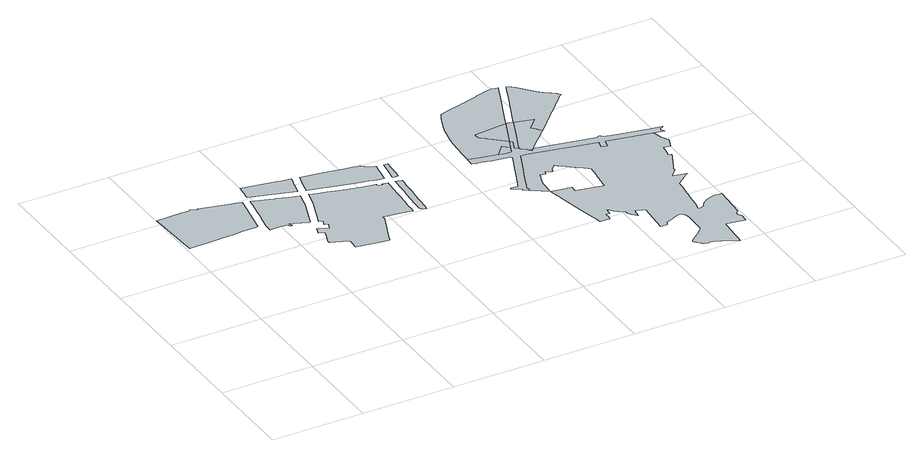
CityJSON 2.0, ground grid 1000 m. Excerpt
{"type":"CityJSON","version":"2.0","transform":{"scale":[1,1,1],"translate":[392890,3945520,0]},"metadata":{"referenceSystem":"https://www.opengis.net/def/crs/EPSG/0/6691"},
"CityObjects":{
"object1":{"type":"GenericCityObject","attributes":{"class":"18","urbanPlanType":"21","prefecture":"13","city":"13100"},"geometry":[{"type":"MultiSurface","lod":"0","boundaries":[[[0,1,2,3,4,5,6,7,8,9,10,11,12,13,14,15,16,17,18,19,20,21,22,23,24,25,26,27,28,29,30,31,32,33]]]}]},
"object2":{"type":"GenericCityObject","attributes":{"class":"18","urbanPlanType":"21","prefecture":"13","city":"13100"},"geometry":[{"type":"MultiSurface","lod":"0","boundaries":[[[34,35,36,37,38,39,40,41,42,43,44,45,46,47,48,49,50,51,52,53,54,55,56,57,58,59,60,61,62,63,64,65,66,67,68,69,70,71,72,73,74,75,76,77,78,79,80,81,82,83,84,85,86,87,88,89,90,91,92,93,94,95,96,97,98,99,100,101,102,103,104,105,106,107,108,109,110,111,112,113,114,115,116,117,118,119,120,121]]]}]},
"object3":{"type":"GenericCityObject","attributes":{"class":"18","urbanPlanType":"21","prefecture":"13","city":"13100"},"geometry":[{"type":"MultiSurface","lod":"0","boundaries":[[[122,123,124,125,126,127,128,129,130,131,132,133,134,135,136,137,138]]]}]},
"object4":{"type":"GenericCityObject","attributes":{"class":"18","urbanPlanType":"21","prefecture":"13","city":"13100"},"geometry":[{"type":"MultiSurface","lod":"0","boundaries":[[[139,140,141,142,143,144,145,146,147,148,149,150,151,152,153,154,155,156,157,158,159,160,161,162,163,164,165,166,167,168,169,170,171,172,173,174,175,176,177,178,179,180,181,182,183,184,185,186,187,188,189,190,191,192,193,194,195,196,197,198,199,200,201,202,203,204,205,206,207,208,209,210,211,212,213,214,215,216,217,218,219,220,221,222,223,224,225,226,227,228,229,230,231,232,233,234,235,236,237,238,239,240,241,242,243,244,245,246,247,248,249,250,251,252,253,254,255,256,257,258,259,260,261,262,263,264,265,266,267,268,269,270,271,272,273,274,275,276,277]]]}]},
"object5":{"type":"GenericCityObject","attributes":{"class":"18","urbanPlanType":"21","prefecture":"13","city":"13100"},"geometry":[{"type":"MultiSurface","lod":"0","boundaries":[[[278,279,280,281,282,283,284,285,286,287,288,289,290,291,292,293,294,295,296,297,298,299,300,301,302,303,304,305,306,307,308,309,310,311,312,313,314,315,316,317]]]}]},
"object6":{"type":"GenericCityObject","attributes":{"class":"18","urbanPlanType":"21","prefecture":"13","city":"13100"},"geometry":[{"type":"MultiSurface","lod":"0","boundaries":[[[318,319,320,321,322,323,324,325,326,327,328,329,330,331,332,333,334,335,336,337,338,339,340,341,342,343,344,345,346,347,348,349,350,351,352,353,354,355,356,357,358,359,360,361,362,363,364,365,366,367,368,369,370,371,372,373,374,375,376,377,378,379,380,381,382,383,384,385,386,387,388,389,390,391,392,393,394,395,396,397,398,399,400,401,402,403]]]}]},
"object7":{"type":"GenericCityObject","attributes":{"class":"18","urbanPlanType":"21","prefecture":"13","city":"13100"},"geometry":[{"type":"MultiSurface","lod":"0","boundaries":[[[404,405,406,407,408,409,410,411,412,413,414,415,416,417,418,419,420,421,422,423,424]]]}]},
"object8":{"type":"GenericCityObject","attributes":{"class":"18","urbanPlanType":"21","prefecture":"13","city":"13100"},"geometry":[{"type":"MultiSurface","lod":"0","boundaries":[[[425,426,427,428,429,430,431,432,433]]]}]},
"object9":{"type":"GenericCityObject","attributes":{"class":"18","urbanPlanType":"21","prefecture":"13","city":"13100"},"geometry":[{"type":"MultiSurface","lod":"0","boundaries":[[[434,435,436,437,438,439,440,441,442,443,444,445,446]]]}]},
"object10":{"type":"GenericCityObject","attributes":{"class":"18","urbanPlanType":"21","prefecture":"13","city":"13100"},"geometry":[{"type":"MultiSurface","lod":"0","boundaries":[[[447,448,449]]]}]},
"object11":{"type":"GenericCityObject","attributes":{"class":"18","urbanPlanType":"21","prefecture":"13","city":"13100"},"geometry":[{"type":"MultiSurface","lod":"0","boundaries":[[[450,451,452,453,454,455,456,457,458,459,460,461,462,463,464,465,466,467,468,469,470,471,472,473,474,475,476,477,478,479,480,481,482,483,484,485,486,487,488,489,490,491,492,493,494,495,496,497,498,499,500,501,427,426,425,433,502,446,445,444,443,442,441,440,439,438,437,436,435,434,503,504,505,506]]]}]},
"object12":{"type":"GenericCityObject","attributes":{"class":"18","urbanPlanType":"21","prefecture":"13","city":"13100"},"geometry":[{"type":"MultiSurface","lod":"0","boundaries":[[[507,508,509,510,511,512,513,514,515,516,517,518,519,520,521,522,523,524,525,526,527,528,529,530,531,532,533,534,535,536,537,538,539,540,541,542,543,544,545,546,547,548,549,550,551,552,553,554,555,556,557,558,559,560,561,562,563,564,565,566,567,568,569,570,571,572,573,574,575,576,577,578,579,580,581,582,583,584,585,586,587,588,589,590,591,592,593,594,595,596,597,598,599,600,601,602,603,604,605,606,607,608,609,610,611,612,613,614,615,616,617,618,619,620,621,622,623,624,625,626,627,628,629,630,631,632,633,634,635,636,637,638,639,640,641,642,643,644,645,646,647,648,649,650,651,652,653,654,655,656,657,658,659,660,661,662,663,664,665,666,667,668,669,670,671,672,673,674,675,676,677,678,679,680,681,682,683,684,685,686,687,688,689,690,691,692,693,694,695,696,697,698,699,700,701,702,703,704,705,706,707,708,709,710,711,712,713,714,715,716,717,718,719,720,721,722,723,724,725,726,727,728,729,730,731,732,733,734,735,736,737,738,739,740,741,742,743,744,745,746,747,748,749,750,751,752,753,754,755,756,757,758,759,760,761,762,763,764,765,766,767,768,769,770,771,772,773,774,775,776,777,778,779,780,781,782,783,784,785,786,787,788,789,790,791,792,793,794,795,796,797,798,799,800,801,802,803,804,805,806,807,808,809,810,811,812,813,814,815,816,817,818,819,820,821],[533,822,823,824,825,826,827,828,829,830,831,832,833,834,835,836,837,838,839,840,841,842,843,844,845,846,847,848,849,850,851,852,853,854,855,856,857,858,859,860,861,862,863,864,865,866,867,868,869,870,871,872]]]}]},
"object13":{"type":"GenericCityObject","attributes":{"class":"18","urbanPlanType":"21","prefecture":"13","city":"13100"},"geometry":[{"type":"MultiSurface","lod":"0","boundaries":[[[873,434,446,874,875,876,877,878,879,880]]]}]},
"object14":{"type":"GenericCityObject","attributes":{"class":"18","urbanPlanType":"21","prefecture":"13","city":"13100"},"geometry":[{"type":"MultiSurface","lod":"0","boundaries":[[[881,882,883,884,885,886,887,880,879,878,877,888,889,447,449,890,891,892,893,894,895,896,897,898,899]]]}]},
"object15":{"type":"GenericCityObject","attributes":{"class":"18","urbanPlanType":"21","prefecture":"13","city":"13100"},"geometry":[{"type":"MultiSurface","lod":"0","boundaries":[[[876,875,874,446,502,433,432,431,430,429,428,427,501,500,499,498,900,901,902,903,904,905,906,907,908,909,910,911,912,913,914,915,916,917,918,919,920,921,922,923,924,925,926,927,928,929,930,931,932,933,934,935,936,937,938,939,940,941,942,943,944,945,530,529,528,527,526,525,524,523,522,521,520,519,518,517,516,515,514,513,512,511,510,509,508,507,821,946,947,948,949,950,951,952,953,954,955,956,957,958,959,960,961,962,890,449,448,447,889,888,877]]]}]},
"object16":{"type":"GenericCityObject","attributes":{"class":"18","urbanPlanType":"21","prefecture":"13","city":"13100"},"geometry":[{"type":"MultiSurface","lod":"0","boundaries":[[[963,964,965,966,967,968,969,970,971,972,973,974,975,976,977,978,979,980,981,982,983,984,985,986,987,988,880,887,886,885,884,883,882,881,899,989,990,991,992,993,994,995,996,997,998,999,1000,1001,1002,1003,1004,1005,1006,1007]]]}]}
},
"vertices":[
[384,3093,0],[375,3085,0],[336,3084,0],[317,3083,0],[293,3083,0],[9,3074,0],[17,2954,0],[18,2946,0],[18,2928,0],[28,2703,0],[33,2577,0],[33,2562,0],[34,2561,0],[37,2472,0],[274,2481,0],[283,2482,0],[290,2482,0],[375,2486,0],[406,2487,0],[411,2487,0],[541,2492,0],[632,2497,0],[783,2505,0],[794,2505,0],[806,2506,0],[873,2852,0],[877,2868,0],[878,2879,0],[886,2927,0],[891,2966,0],[563,3048,0],[462,3074,0],[461,3062,0],[410,3081,0],
[1443,2802,0],[1334,2832,0],[1219,2867,0],[1202,2872,0],[1199,2873,0],[971,2943,0],[967,2915,0],[960,2871,0],[957,2853,0],[951,2823,0],[936,2742,0],[920,2663,0],[910,2613,0],[910,2612,0],[884,2477,0],[881,2396,0],[896,2396,0],[984,2400,0],[1016,2399,0],[1034,2397,0],[1077,2385,0],[1078,2384,0],[1079,2382,0],[1081,2380,0],[1083,2377,0],[1084,2375,0],[1086,2373,0],[1087,2371,0],[1089,2369,0],[1090,2367,0],[1091,2365,0],[1093,2362,0],[1094,2360,0],[1096,2358,0],[1108,2366,0],[1107,2368,0],[1106,2370,0],[1104,2373,0],[1103,2375,0],[1101,2377,0],[1099,2380,0],[1098,2382,0],[1096,2384,0],[1095,2387,0],[1093,2389,0],[1091,2391,0],[1089,2393,0],[1087,2396,0],[1086,2398,0],[1084,2400,0],[1082,2402,0],[1080,2404,0],[1078,2406,0],[1077,2407,0],[1079,2411,0],[1081,2411,0],[1082,2410,0],[1086,2409,0],[1091,2407,0],[1103,2403,0],[1108,2401,0],[1120,2396,0],[1121,2395,0],[1140,2388,0],[1208,2361,0],[1212,2359,0],[1241,2348,0],[1277,2334,0],[1288,2330,0],[1395,2619,0],[1396,2620,0],[1396,2621,0],[1396,2622,0],[1397,2623,0],[1397,2624,0],[1397,2625,0],[1398,2626,0],[1398,2627,0],[1398,2628,0],[1398,2629,0],[1399,2629,0],[1399,2630,0],[1399,2631,0],[1399,2632,0],[1399,2633,0],[1400,2633,0],[1401,2633,0],[1412,2680,0],
[1491,3005,0],[1501,3041,0],[1510,3074,0],[1520,3114,0],[1396,3135,0],[1382,3138,0],[1109,3181,0],[1004,3198,0],[994,3124,0],[992,3104,0],[989,3082,0],[987,3069,0],[984,3044,0],[982,3028,0],[1213,2958,0],[1462,2885,0],[1488,2993,0],
[2198,2597,0],[2193,2598,0],[2187,2599,0],[2185,2599,0],[2183,2621,0],[2054,2650,0],[1924,2679,0],[1899,2684,0],[1822,2701,0],[1701,2732,0],[1614,2755,0],[1525,2779,0],[1491,2645,0],[1488,2632,0],[1483,2618,0],[1483,2617,0],[1483,2616,0],[1483,2615,0],[1483,2614,0],[1482,2614,0],[1482,2613,0],[1482,2612,0],[1482,2611,0],[1481,2610,0],[1481,2609,0],[1481,2608,0],[1481,2607,0],[1480,2606,0],[1480,2605,0],[1480,2604,0],[1480,2603,0],[1479,2603,0],[1479,2602,0],[1479,2601,0],[1479,2600,0],[1478,2600,0],[1478,2599,0],[1478,2598,0],[1478,2597,0],[1477,2596,0],[1477,2595,0],[1477,2594,0],[1476,2593,0],[1476,2592,0],[1476,2591,0],[1411,2416,0],[1369,2303,0],[1368,2301,0],[1399,2289,0],[1404,2287,0],[1409,2285,0],[1387,2228,0],[1425,2213,0],[1417,2189,0],[1416,2189,0],[1410,2173,0],[1401,2146,0],[1301,2185,0],[1284,2192,0],[1268,2150,0],[1258,2123,0],[1323,2097,0],[1303,2041,0],[1298,2026,0],[1293,2012,0],[1285,1991,0],[1276,1971,0],[1272,1958,0],[1269,1951,0],[1268,1947,0],[1267,1941,0],[1268,1936,0],[1269,1932,0],[1271,1926,0],[1267,1915,0],[1274,1912,0],[1321,1894,0],[1320,1892,0],[1458,1840,0],[1455,1810,0],[1444,1716,0],[1523,1703,0],[1630,1684,0],[1730,1674,0],[1775,1670,0],[1778,1669,0],[1783,1668,0],[1792,1666,0],[1795,1667,0],[1799,1679,0],[1804,1697,0],[1807,1705,0],[1813,1719,0],[1813,1720,0],[1841,1785,0],[1876,1872,0],[1892,1909,0],[1894,1914,0],[1895,1917,0],[1907,1945,0],[1911,1955,0],[1914,1963,0],[1925,1989,0],[1938,2020,0],[1939,2024,0],[1940,2027,0],[1940,2030,0],[1940,2034,0],[1940,2037,0],[1941,2045,0],[1941,2048,0],[1943,2058,0],[1946,2077,0],[1965,2072,0],[1998,2067,0],[2061,2057,0],[2114,2048,0],[2170,2039,0],[2214,2032,0],[2220,2031,0],[2252,2025,0],[2255,2025,0],[2259,2084,0],[2261,2130,0],[2262,2141,0],[2269,2227,0],[2270,2246,0],[2271,2257,0],[2273,2275,0],[2280,2371,0],[2281,2381,0],[2288,2462,0],[2289,2475,0],[2294,2546,0],[2297,2586,0],[2298,2597,0],[2240,2609,0],[2242,2593,0],[2204,2597,0],
[2337,2872,0],[2343,2912,0],[2340,2913,0],[2333,2915,0],[2328,2916,0],[2324,2917,0],[2320,2919,0],[2315,2921,0],[2311,2922,0],[2307,2924,0],[2303,2926,0],[2298,2929,0],[2294,2931,0],[2290,2934,0],[2287,2936,0],[2283,2939,0],[2279,2942,0],[2244,2971,0],[2215,2998,0],[2209,2999,0],[2167,3006,0],[2159,3008,0],[2152,3009,0],[2080,3021,0],[2023,3031,0],[1833,3063,0],[1605,3101,0],[1593,3058,0],[1572,2980,0],[1558,2917,0],[1544,2862,0],[1636,2837,0],[1842,2784,0],[2072,2733,0],[2176,2710,0],[2196,2705,0],[2229,2698,0],[2233,2697,0],[2306,2682,0],[2324,2796,0],
[2408,2572,0],[2398,2577,0],[2372,2582,0],[2372,2580,0],[2370,2556,0],[2369,2544,0],[2363,2468,0],[2362,2457,0],[2356,2375,0],[2355,2363,0],[2346,2253,0],[2345,2240,0],[2337,2137,0],[2337,2126,0],[2334,2095,0],[2334,2080,0],[2334,2079,0],[2334,2078,0],[2334,2077,0],[2333,2076,0],[2333,2075,0],[2333,2074,0],[2333,2073,0],[2333,2072,0],[2333,2071,0],[2333,2070,0],[2333,2069,0],[2334,2069,0],[2334,2068,0],[2334,2067,0],[2334,2066,0],[2334,2065,0],[2334,2064,0],[2334,2063,0],[2334,2062,0],[2334,2061,0],[2334,2060,0],[2334,2059,0],[2334,2058,0],[2335,2057,0],[2335,2056,0],[2335,2055,0],[2335,2054,0],[2335,2053,0],[2335,2052,0],[2336,2051,0],[2336,2050,0],[2336,2049,0],[2336,2048,0],[2336,2047,0],[2337,2046,0],[2337,2045,0],[2337,2044,0],[2338,2043,0],[2338,2042,0],[2338,2041,0],[2338,2040,0],[2339,2040,0],[2339,2039,0],[2339,2038,0],[2339,2037,0],[2340,2036,0],[2340,2035,0],[2340,2034,0],[2349,2009,0],[2391,2004,0],[2392,2005,0],[2393,2019,0],[2396,2049,0],[2398,2078,0],[2402,2119,0],[2405,2163,0],[2409,2207,0],[2411,2238,0],[2415,2278,0],[2417,2301,0],[2420,2340,0],[2423,2376,0],[2427,2427,0],[2427,2430,0],[2430,2459,0],[2432,2493,0],[2435,2524,0],[2436,2543,0],[2438,2567,0],[2439,2569,0],
[2423,2908,0],[2403,2783,0],[2385,2666,0],[2412,2660,0],[2446,2657,0],[2446,2660,0],[2448,2682,0],[2449,2696,0],[2451,2712,0],[2453,2735,0],[2454,2748,0],[2455,2765,0],[2456,2780,0],[2460,2819,0],[2461,2830,0],[2462,2841,0],[2463,2856,0],[2464,2866,0],[2465,2878,0],[2466,2893,0],[2467,2902,0],
[3582,2640,0],[3532,2583,0],[3484,2529,0],[3529,2520,0],[3555,2515,0],[3575,2514,0],[3611,2507,0],[3636,2566,0],[3646,2587,0],
[3820,2991,0],[3736,2982,0],[3460,2951,0],[3462,2935,0],[3466,2899,0],[3480,2885,0],[3501,2865,0],[3532,2835,0],[3575,2796,0],[3603,2768,0],[3637,2737,0],[3665,2711,0],[3689,2688,0],
[3781,2460,0],[3802,2439,0],[3816,2453,0],
[4054,3607,0],[4028,3615,0],[4016,3621,0],[3942,3601,0],[3920,3596,0],[3886,3587,0],[3864,3581,0],[3840,3575,0],[3830,3573,0],[3824,3570,0],[3772,3556,0],[3709,3538,0],[3673,3529,0],[3646,3521,0],[3581,3502,0],[3502,3481,0],[3363,3449,0],[3356,3436,0],[3346,3417,0],[3337,3398,0],[3330,3384,0],[3323,3369,0],[3317,3356,0],[3311,3343,0],[3305,3328,0],[3296,3308,0],[3283,3274,0],[3275,3253,0],[3266,3228,0],[3261,3213,0],[3256,3199,0],[3252,3186,0],[3245,3163,0],[3239,3137,0],[3230,3101,0],[3224,3073,0],[3219,3052,0],[3217,3040,0],[3213,3020,0],[3209,2995,0],[3203,2957,0],[3199,2922,0],[3197,2901,0],[3195,2878,0],[3193,2843,0],[3190,2803,0],[3184,2711,0],[3178,2634,0],[3176,2592,0],[3211,2585,0],[3236,2580,0],[3244,2577,0],[3648,2592,0],[3845,3050,0],[4011,3437,0],[4062,3554,0],[4083,3600,0],
[4574,2226,0],[4508,2239,0],[4502,2235,0],[4476,2152,0],[4407,2166,0],[4434,2252,0],[4433,2254,0],[4315,2277,0],[3864,2367,0],[3842,2371,0],[3831,2373,0],[3773,2385,0],[3714,2397,0],[3694,2397,0],[3659,2404,0],[3625,2328,0],[3585,2239,0],[3547,2151,0],[3513,2075,0],[3445,1922,0],[3441,1905,0],[3422,1862,0],[3430,1824,0],[3419,1808,0],[3514,1740,0],[3545,1718,0],[3583,1690,0],[3614,1542,0],[3615,1533,0],[3670,1271,0],[3699,1133,0],[3713,1067,0],[3726,1002,0],[3727,1000,0],[3732,974,0],[3811,970,0],[3837,969,0],[3837,976,0],[3841,1023,0],[3841,1029,0],[3843,1058,0],[3856,1057,0],[3884,1055,0],[3889,1133,0],[3928,1092,0],[3942,1076,0],[3949,1069,0],[3950,1068,0],[3971,1051,0],[4007,1025,0],[4030,1014,0],[4038,1011,0],[4036,970,0],[4065,938,0],[4085,915,0],[4092,907,0],[4108,890,0],[4111,941,0],[4115,985,0],[4132,978,0],[4165,967,0],[4183,961,0],[4196,958,0],[4223,949,0],[4197,610,0],[4217,609,0],[4247,608,0],[4259,607,0],[4260,607,0],[4262,608,0],[4263,608,0],[4264,608,0],[4266,609,0],[4268,610,0],[4269,610,0],[4270,611,0],[4272,612,0],[4273,613,0],[4274,615,0],[4275,616,0],[4276,618,0],[4276,620,0],[4277,621,0],[4277,623,0],[4278,624,0],[4278,625,0],[4278,627,0],[4278,628,0],[4277,629,0],[4277,633,0],[4275,637,0],[4369,678,0],[4421,701,0],[4439,709,0],[4446,711,0],[4452,713,0],[4458,715,0],[4462,715,0],[4465,715,0],[4468,715,0],[4472,714,0],[4475,712,0],[4477,711,0],[4480,709,0],[4483,708,0],[4485,707,0],[4488,705,0],[4492,702,0],[4496,698,0],[4498,695,0],[4501,691,0],[4505,683,0],[4505,682,0],[4513,663,0],[4516,654,0],[4517,651,0],[4518,647,0],[4520,641,0],[4520,638,0],[4520,635,0],[4520,617,0],[4519,589,0],[4519,571,0],[4518,536,0],[4517,521,0],[4517,520,0],[4516,506,0],[4516,470,0],[4515,419,0],[4515,401,0],[4514,397,0],[4512,388,0],[4509,382,0],[4504,374,0],[4494,362,0],[4489,358,0],[4468,341,0],[4462,335,0],[4438,314,0],[4384,268,0],[4344,234,0],[4338,229,0],[4336,227,0],[4335,225,0],[4334,223,0],[4334,221,0],[4333,219,0],[4333,217,0],[4333,214,0],[4334,212,0],[4335,210,0],[4337,207,0],[4342,200,0],[4361,179,0],[4382,153,0],[4388,145,0],[4392,141,0],[4395,138,0],[4404,133,0],[4410,130,0],[4418,127,0],[4426,124,0],[4433,122,0],[4446,121,0],[4472,120,0],[4486,120,0],[4493,119,0],[4508,117,0],[4518,115,0],[4527,112,0],[4534,110,0],[4542,107,0],[4550,104,0],[4559,100,0],[4575,91,0],[4617,69,0],[4664,44,0],[4704,23,0],[4727,10,0],[4739,4,0],[4740,36,0],[4741,42,0],[4746,120,0],[4752,205,0],[4753,216,0],[4755,252,0],[4756,269,0],[4760,331,0],[4761,338,0],[4810,332,0],[4853,327,0],[4865,325,0],[4916,319,0],[4944,315,0],[4956,314,0],[4969,312,0],[4976,405,0],[4950,438,0],[4954,467,0],[4981,490,0],[5006,846,0],[4996,845,0],[4991,845,0],[4988,845,0],[4982,846,0],[4972,846,0],[4962,847,0],[4956,849,0],[4944,852,0],[4941,852,0],[4938,852,0],[4924,849,0],[4909,846,0],[4898,845,0],[4887,842,0],[4876,839,0],[4863,834,0],[4850,830,0],[4839,825,0],[4831,821,0],[4819,814,0],[4812,810,0],[4804,804,0],[4798,800,0],[4792,795,0],[4787,790,0],[4783,787,0],[4778,782,0],[4771,774,0],[4760,762,0],[4756,755,0],[4744,734,0],[4742,731,0],[4741,730,0],[4733,725,0],[4723,721,0],[4720,719,0],[4718,718,0],[4712,716,0],[4708,715,0],[4692,716,0],[4674,718,0],[4674,723,0],[4678,754,0],[4685,782,0],[4689,800,0],[4691,811,0],[4693,825,0],[4694,838,0],[4698,875,0],[4702,908,0],[4705,929,0],[4707,948,0],[4713,988,0],[4718,1026,0],[4721,1047,0],[4727,1090,0],[4734,1145,0],[4734,1149,0],[4737,1171,0],[4738,1180,0],[4739,1202,0],[4739,1210,0],[4749,1221,0],[4767,1234,0],[4785,1247,0],[4806,1262,0],[4821,1275,0],[4832,1283,0],[4843,1292,0],[4873,1316,0],[4899,1335,0],[4744,1365,0],[4804,1428,0],[4810,1434,0],[4828,1453,0],[4824,1456,0],[4818,1462,0],[4830,1486,0],[4854,1533,0],[4856,1536,0],[4863,1550,0],[4867,1561,0],[4892,1609,0],[4904,1640,0],[4911,1655,0],[4922,1677,0],[4924,1680,0],[4939,1712,0],[4941,1716,0],[4935,1717,0],[4904,1719,0],[4914,1769,0],[4920,1801,0],[4922,1813,0],[4926,1835,0],[4933,1867,0],[4952,1865,0],[4966,1863,0],[4973,1861,0],[4986,1858,0],[4996,1855,0],[5004,1852,0],[5011,1870,0],[5016,1880,0],[5047,1951,0],[5041,1968,0],[5032,1988,0],[5020,2018,0],[5012,2017,0],[4998,2073,0],[4990,2106,0],[4984,2128,0],[4980,2139,0],[4978,2146,0],[3588,1752,0],[3592,1789,0],[3597,1843,0],[3597,1845,0],[3602,1869,0],[3608,1888,0],[3613,1904,0],[3623,1935,0],[3630,1956,0],[3649,2006,0],[3706,1991,0],[3721,2031,0],[3791,2002,0],[3799,2033,0],[3851,2090,0],[3907,2043,0],[3915,2036,0],[3926,2027,0],[3939,2018,0],[3969,1993,0],[4010,1960,0],[4038,1936,0],[4067,1914,0],[4075,1907,0],[4093,1892,0],[4094,1891,0],[4108,1880,0],[4128,1865,0],[4130,1862,0],[4126,1830,0],[4121,1797,0],[4117,1736,0],[4113,1705,0],[4110,1683,0],[4108,1673,0],[4106,1657,0],[4101,1625,0],[4100,1611,0],[4097,1591,0],[4094,1573,0],[4089,1533,0],[4073,1536,0],[3802,1589,0],[3810,1658,0],[3797,1660,0],[3757,1666,0],[3746,1667,0],[3723,1670,0],[3720,1671,0],[3701,1674,0],[3695,1674,0],
[3847,2990,0],[3720,2660,0],[3684,2577,0],[3677,2560,0],[3709,2529,0],[3717,2555,0],[3798,2743,0],[3899,2978,0],
[4051,2735,0],[4028,2760,0],[4006,2782,0],[3987,2802,0],[4013,2829,0],[4078,2900,0],[4099,2922,0],[3726,2513,0],[3767,2473,0],[3824,2461,0],[3861,2498,0],[3942,2582,0],[3997,2637,0],[4005,2646,0],[4007,2647,0],[4011,2651,0],[4027,2665,0],[4069,2708,0],[4073,2712,0],
[3175,2590,0],[3173,2558,0],[3172,2545,0],[3171,2536,0],[3170,2520,0],[3169,2502,0],[3218,2492,0],[3233,2492,0],[3301,2479,0],[3298,2475,0],[3345,2465,0],[3369,2461,0],[3413,2452,0],[3417,2456,0],[3517,2436,0],[3541,2431,0],[3577,2424,0],[3567,2403,0],[3562,2383,0],[3512,2271,0],[3492,2226,0],[3440,2107,0],[3357,1921,0],[3283,1929,0],[3277,1920,0],[3288,1911,0],[3301,1902,0],[3317,1890,0],[3372,1855,0],[3368,1848,0],[3366,1844,0],[3367,1844,0],[3368,1843,0],[3369,1842,0],[3371,1841,0],[3372,1841,0],[3373,1840,0],[3374,1839,0],[3376,1838,0],[3377,1838,0],[3378,1837,0],[3379,1836,0],[3381,1835,0],[3382,1834,0],[3383,1834,0],[3384,1833,0],[5091,2123,0],[5091,2126,0],[5067,2158,0],[5072,2170,0],[5077,2182,0],[5113,2202,0],[5114,2204,0],[5114,2205,0],[5115,2205,0],[4986,2231,0],[4601,2307,0],[4521,2323,0],[4509,2345,0],[4508,2346,0],[4495,2352,0],[4494,2351,0],[4464,2334,0],
[4532,3224,0],[4526,3230,0],[4521,3236,0],[4511,3244,0],[4509,3244,0],[4476,3270,0],[4465,3278,0],[4457,3284,0],[4445,3293,0],[4430,3304,0],[4415,3316,0],[4398,3331,0],[4386,3342,0],[4373,3354,0],[4362,3365,0],[4361,3368,0],[4346,3387,0],[4295,3451,0],[4229,3526,0],[4198,3556,0],[4181,3567,0],[4159,3577,0],[4158,3577,0],[4133,3522,0],[4075,3386,0],[3920,3026,0],[4088,2727,0],[4110,2751,0],[4141,2782,0],[4165,2808,0],[4179,2823,0],[4208,2852,0],[4229,2874,0],[4259,2906,0],[4311,2960,0],[4350,3001,0],[4404,3056,0],[4434,3087,0],[4454,3108,0],[4516,3173,0],[4518,3175,0],[4528,3184,0],[4536,3190,0],[4546,3197,0],[4553,3201,0]
]}
